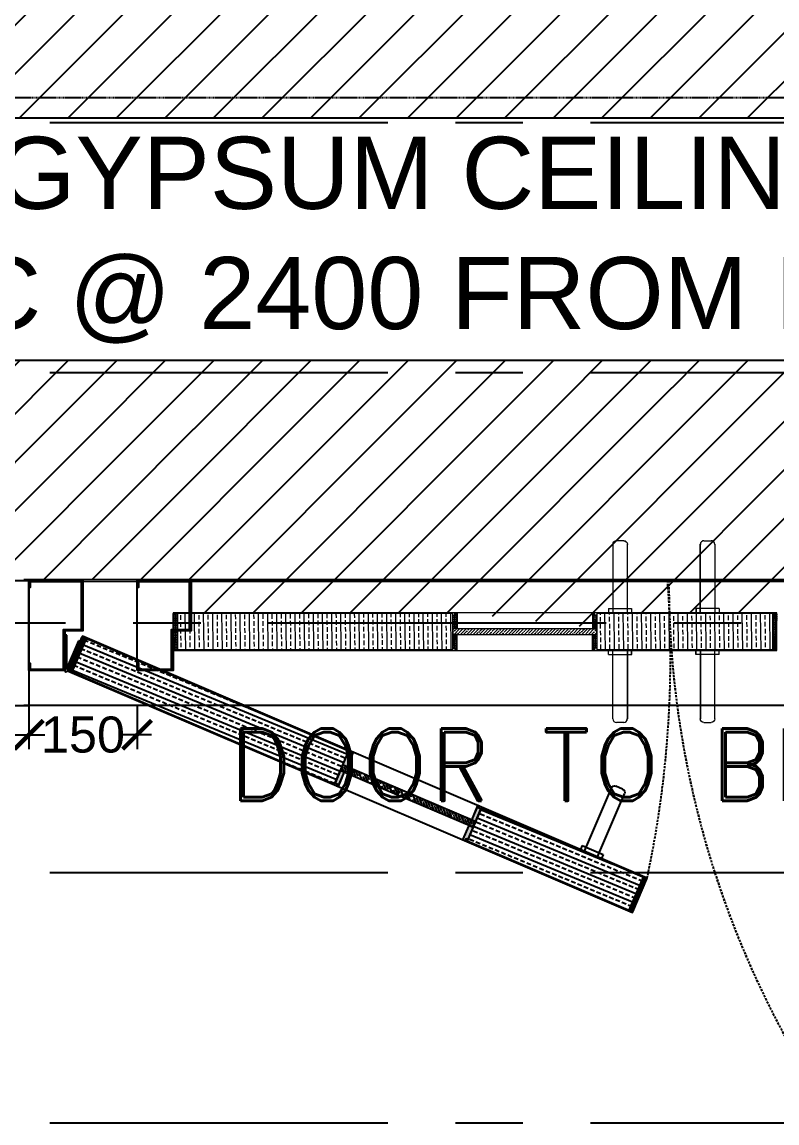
# Model space of a CAD drawing. Header units: millimetres. Extents: x -661525 to 498941, y 282148 to 1359693.
# Drawn here: x -334869 to -333821, y 442031 to 443558 of the extents above; entities that cross this region are included whole.
import ezdxf

# ---------------------------------------------------------------- set-up
doc = ezdxf.new("R2010")
doc.units = ezdxf.units.MM
doc.header["$LTSCALE"] = 2.5
doc.header["$PDMODE"] = 35
doc.header["$PDSIZE"] = 15
for name, pattern in [('CENTER', [2, 1.25, -0.25, 0.25, -0.25]), ('DASHED', [0.75, 0.5, -0.25]), ('HIDDEN', [0.375, 0.25, -0.125])]:
    doc.linetypes.add(name, pattern=pattern)
doc.layers.get('0').update_dxf_attribs({"linetype": 'CONTINUOUS'})
doc.layers.get('DEFPOINTS').update_dxf_attribs({"linetype": 'CONTINUOUS'})
for name, color, linetype in [('00', 5, 'CONTINUOUS'), ('A-ANNO-GRID', 5, 'CENTER'), ('A-ANNO-TEXT', 7, 'CONTINUOUS'), ('A-DOOR-JAMB', 8, 'CONTINUOUS'), ('A-ELEV', 8, 'CONTINUOUS'), ('A-ELEV-MEDM', 34, 'CONTINUOUS'), ('A-ELEV-THIN', 8, 'CONTINUOUS'), ('A-WALL-PLAS', 8, 'CONTINUOUS'), ('CEILING', 11, 'CONTINUOUS'), ('I-ANNO-PATT-2.5', 5, 'CONTINUOUS'), ('I-GLAZ', 9, 'CONTINUOUS')]:
    doc.layers.add(name, color=color, linetype=linetype)
doc.layers.add('DOOR', color=251, linetype='CONTINUOUS', lineweight=20)
doc.layers.add('DOORS', color=10, linetype='CONTINUOUS', lineweight=9)
doc.styles.add('ARIAL', font='arial.ttf')
doc.styles.add('COMPLEX', font='complex.shx', dxfattribs={"width": 0.8})
doc.styles.add('ROMAND', font='ROMAND')
doc.dimstyles.new('TICK100', dxfattribs={"dimtxt": 250, "dimasz": 200, "dimexe": 150, "dimexo": 10, "dimgap": 50, "dimtad": 0, "dimdec": 0, "dimrnd": 5, "dimzin": 1, "dimdsep": 46, "dimtxsty": 'COMPLEX', "dimblk1": 'ARCHTICK', "dimblk2": 'ARCHTICK', "dimsah": 1, "dimcen": 0.09375, "dimdle": 150, "dimclrd": 11, "dimclre": 11, "dimclrt": 7, "dimadec": 0, "dimazin": 0, "dimtfac": 1, "dimtdec": 0, "dimtofl": 0, "dimtmove": 0, "dimatfit": 3, "dimldrblk": 'OPEN90', "dimfxl": 1, "dimtolj": 1, "dimtzin": 1, "dimarcsym": 0})
pattern_1 = [(112.51770512, (-145368.589, -2102951.771), (-5.865883474, -2.431852393), []), (112.51770512, (-145366.872, -2102947.622), (-5.865883474, -2.431852393), [7.937499506, -1.587499901, 0, -1.587499901])]
pattern_2 = [(157.5177051, (-145368.589, -2102951.771), (-4.85645333, -11.7347706), []), (157.5177051, (-145372.028, -2102943.475), (-4.85645333, -11.7347706), [6.349999605, -3.174999803])]
pattern_3 = [(157.5177051, (-145368.589, -2102951.773), (-4.85645333, -11.7347706), []), (157.5177051, (-145372.028, -2102943.477), (-4.85645333, -11.7347706), [6.349999605, -3.174999803])]
pattern_4 = [(247.51770512, (-145363.9732, -2102949.857), (2.2002694873, -0.910584999), []), (247.51770512, (-145365.5286, -2102950.5018), (2.2002694873, -0.910584999), [0, -2.381249852])]
pattern_5 = [(247.51770512, (-145368.5887, -2102951.7726), (2.2002694873, -0.910584999), []), (247.51770512, (-145370.1441, -2102952.4174), (2.2002694873, -0.910584999), [0, -2.381249852])]
pattern_6 = [(247.51770512, (-145368.5893, -2102951.771), (2.2002694873, -0.910584999), []), (247.51770512, (-145370.1447, -2102952.416), (2.2002694873, -0.910584999), [0, -2.381249852])]
pattern_7 = [(45.67827104, (1068479.2845, 523803.136), (-4.542966336, 4.43665999), []), (45.67827104, (1068483.774, 523803.1895), (-4.542966336, 4.43665999), [7.937499506, -1.587499901, 0, -1.587499901])]
pattern_8 = [(90.678271, (1068493.864, 523803.136), (-12.69910933, -0.15033988), []), (90.678271, (1068500.139, 523809.561), (-12.69910933, -0.15033988), [6.349999605, -3.1749998])]
pattern_9 = [(90.678271, (1068479.283, 523803.135), (-12.69910933, -0.15033988), []), (90.678271, (1068485.558, 523809.56), (-12.69910933, -0.15033988), [6.349999605, -3.1749998])]
pattern_10 = [(180.67827104, (1068497.4398, 523799.645), (0.028188727, -2.381083), []), (180.67827104, (1068496.2352, 523800.8215), (0.028188727, -2.381083), [0, -2.381249852])]
pattern_11 = [(180.67827104, (1068479.2833, 523803.1352), (0.028188727, -2.381083), []), (180.67827104, (1068478.0787, 523804.3116), (0.028188727, -2.381083), [0, -2.381249852])]
pattern_12 = [(180.67827104, (1068479.2845, 523803.1363), (0.028188727, -2.381083), []), (180.67827104, (1068478.0798, 523804.3128), (0.028188727, -2.381083), [0, -2.381249852])]

# ---------------------------------------------------------------- blocks, each defined once
blk = doc.blocks.new('_ARCHTICK')
at = {"color": 0, "linetype": 'ByBlock', "const_width": 0.15}
blk.add_lwpolyline([(-0.5, -0.5), (0.5, 0.5)], dxfattribs=at)
blk = doc.blocks.new('*D425')
at = {"layer": 'DEFPOINTS', "color": 0, "transparency": 16777216}
for p in [(-334859.5, 442609.2), (-334709.3, 442609.2), (-334709.3, 442569.1)]:
    blk.add_point(p, dxfattribs=at)
at = {"layer": 'DOOR', "color": 8, "lineweight": -2, "transparency": 16777216}
for p, q in [((-334859.5, 442609.2), (-334859.5, 442549.1)), ((-334709.3, 442609.2), (-334709.3, 442549.1)), ((-334879.5, 442569.1), (-334837.2, 442569.1)), ((-334689.3, 442569.1), (-334731.7, 442569.1))]:
    blk.add_line(p, q, dxfattribs=at)
at = {"layer": 'DOOR', "color": 8, "lineweight": -2, "transparency": 16777216, "xscale": 40, "yscale": 40, "zscale": 40}
for p, rotation in [((-334859.5, 442569.1), 180.0000000007106), ((-334709.3, 442569.1), 7.106291749749453e-10)]:
    blk.add_blockref('_ARCHTICK', p, dxfattribs=dict(at, rotation=rotation))
at = {"layer": 'DOOR', "color": 1, "transparency": 16777216, "insert": (-334784.4, 442569.1), "char_height": 50, "attachment_point": 5, "style": 'ARIAL'}
blk.add_mtext('\\A1;150', dxfattribs=at)
blk = doc.blocks.new('door frame')
at = {"layer": 'A-DOOR-JAMB'}
blk.add_lwpolyline([(265482.3, 912565.9), (265492.3, 912565.9), (265492.3, 912563.9), (265484.3, 912563.9), (265484.3, 912517.9), (265539.3, 912517.9), (265539.3, 912492.9), (265605.3, 912492.9), (265605.3, 912563.9), (265597.3, 912563.9), (265597.3, 912565.9), (265607.3, 912565.9), (265607.3, 912490.9), (265537.3, 912490.9), (265537.3, 912515.9), (265482.3, 912515.9), (265482.3, 912565.9)], dxfattribs=at)
at = {"layer": 'DEFPOINTS'}
blk.add_lwpolyline([(265492.3, 912565.9), (265597.3, 912565.9)], dxfattribs=at)
blk = doc.blocks.new('DOOR HANDLE IN PLAN')
at = {"color": 0, "ltscale": 25}
for p, q in [((62752.6, 114817), (62758.6, 114817)), ((62752.6, 114817), (62752.6, 114785)), ((62658.6, 114796), (62658.6, 114806)), ((62663.6, 114811), (62758.6, 114811)), ((62758.6, 114791), (62663.6, 114791)), ((62752.6, 114785), (62758.6, 114785))]:
    blk.add_line(p, q, dxfattribs=at)
for centre, start, end in [((62663.6, 114806), 90, 180), ((62663.6, 114796), 180, 270)]:
    blk.add_arc(centre, 5, start, end, dxfattribs=at)

msp = doc.modelspace()

# ---------------------------------------------------------------- hatches: boundary and pattern name
at = {"layer": 'CEILING', "transparency": 33554607}
h = msp.add_hatch(dxfattribs=at)
h.set_pattern_fill('ANSI31', color=254, scale=15)
h.set_pattern_definition([(45, (-674992.925, 1033030.065), (-33.6759605, 33.6759605), [])])
h.paths.add_polyline_path([(-340100.6, 448788.2), (-340465.6, 448788.2), (-340465.6, 444134.9), (-340100.6, 444134.9)])
h.paths.add_polyline_path([(-340015.3, 448788.2), (-340100.6, 448788.2), (-340100.6, 444134.9), (-340015.3, 444134.9)], flags=17)
h.paths.add_polyline_path([(-333536, 443088.1), (-335100.3, 443088.1), (-335100.3, 443377.7, -0.184629), (-335167, 443352.2), (-335167, 442946.7)])
h.paths.add_polyline_path([(-332637.6, 443617.6), (-333087.6, 443578.6), (-333087.6, 443552.2, -0.414214), (-332987.6, 443452.2), (-332637.6, 443452.2)])
h.paths.add_polyline_path([(-332637.6, 444120.2), (-333087.6, 444120.2), (-333087.6, 443578.6), (-332637.6, 443617.6)])
h.paths.add_polyline_path([(-336100.6, 444907.5), (-336550.6, 444907.5), (-336550.6, 444132.2), (-336100.6, 444132.2)])
h.paths.add_polyline_path([(-337246.3, 444120.2), (-337696.3, 444120.2), (-337696.3, 443452.2), (-337346.3, 443452.2, -0.414214), (-337246.3, 443552.2)])
h.paths.add_polyline_path([(-337246.3, 443352.2, -0.414214), (-337346.3, 443452.2), (-337696.3, 443452.2), (-337696.3, 443179.1), (-337246.3, 443218.1)])
h.paths.add_polyline_path([(-337246.3, 443218.1), (-337696.3, 443179.1), (-337696.3, 442727.4), (-337246.3, 442766.4)])
h.paths.add_polyline_path([(-337246.3, 442766.4), (-337696.3, 442727.4), (-337696.3, 442640.8), (-337246.3, 442679.5)])
h.paths.add_polyline_path([(-336637.6, 442819.2), (-337246.3, 442766.4), (-337246.3, 442679.5), (-336637.6, 442731.8)])
h.paths.add_polyline_path([(-336637.6, 443270.9), (-337246.3, 443218.1), (-337246.3, 442766.4), (-336637.6, 442819.2)])
h.paths.add_polyline_path([(-336637.6, 443384.1), (-336550.6, 443384.1), (-336550.6, 443452.2), (-337146.3, 443452.2, -0.414214), (-337246.3, 443352.2), (-337246.3, 443218.1), (-336637.6, 443270.9)])
h.paths.add_polyline_path([(-336550.6, 444120.2), (-337246.3, 444120.2), (-337246.3, 443552.2, -0.414214), (-337146.3, 443452.2), (-336550.6, 443452.2)])
h.paths.add_polyline_path([(-336100.6, 444120.2), (-336550.6, 444120.2), (-336550.6, 443452.2), (-336100.6, 443452.2)])
h.paths.add_polyline_path([(-335167, 444120.2), (-336100.6, 444120.2), (-336100.6, 443452.2), (-335267, 443452.2, -0.414214), (-335167, 443552.2)])
h.paths.add_polyline_path([(-336100.6, 443452.2), (-336550.6, 443452.2), (-336550.6, 443384.1), (-336100.6, 443384.1)])
h.paths.add_polyline_path([(-335267, 443452.2), (-336100.6, 443452.2), (-336100.6, 443384.1), (-336013.6, 443384.1), (-336013.6, 443325), (-335246.4, 443391.5, -0.164671)])
h.paths.add_polyline_path([(-335167, 443352.2, -0.233609), (-335246.4, 443391.5), (-336013.6, 443325), (-336013.6, 442873.3), (-335167, 442946.7)])
h.paths.add_polyline_path([(-335167, 442946.7), (-336013.6, 442873.3), (-336013.6, 442784.2), (-335167, 442784.2)])
h.paths.add_polyline_path([(-333087.6, 443126.9), (-335167, 442946.7), (-335167, 442784.2), (-334709.3, 442784.2), (-334709.3, 442784.2), (-334634.3, 442784.2), (-333087.6, 442784.2)])
h.paths.add_polyline_path([(-332637.6, 443165.9), (-333087.6, 443126.9), (-333087.6, 442784.2), (-334634.3, 442784.2), (-334634.3, 442739.3), (-334268.4, 442739.3), (-334268.4, 442739.3), (-334265.4, 442739.3), (-334077.4, 442717.8), (-334077.4, 442739.3), (-334077.4, 442739.3), (-334077.4, 442739.3), (-334071.4, 442739.3), (-334071.4, 442739.3), (-333815.4, 442739.3), (-333815.4, 442738.3), (-333568.4, 442738.3), (-333568.4, 442739.3), (-333565.3, 442739.3), (-333565.3, 442717.3), (-333377.4, 442717.3), (-333377.4, 442739.3), (-333374.4, 442739.3), (-333008.5, 442739.3), (-333008.5, 442784.2), (-332933.5, 442784.2), (-332637.6, 442784.2)])
h.paths.add_polyline_path([(-332637.6, 443452.2), (-332987.6, 443452.2, -0.414214), (-333087.6, 443352.2), (-333087.6, 443126.9), (-332637.6, 443165.9)])
h.paths.add_polyline_path([(-333087.6, 443372.2, -0.414214), (-333167.6, 443452.2, -0.414214), (-333087.6, 443532.2), (-333087.6, 444120.2), (-335167, 444120.2), (-335167, 443552.2, -0.49886), (-335070.9, 443424.6), (-333536, 443424.6), (-333536, 443088.1), (-333087.6, 443126.9)])
h.paths.add_polyline_path([(-340100.6, 449778.8), (-340465.6, 449778.8), (-340465.6, 448788.2), (-340100.6, 448788.2)])
h.paths.add_polyline_path([(-336550.6, 449778.8), (-337689.6, 449778.8), (-339465.6, 449778.8), (-340100.6, 449778.8), (-340100.6, 448788.2), (-340015.3, 448788.2), (-340015.3, 444134.9), (-339572.5, 444134.9), (-337796.3, 444132.2), (-337696.3, 444132.2), (-336550.6, 444132.2), (-336550.6, 444907.5), (-336687.6, 444907.5), (-337287.6, 444907.5), (-337887.6, 444907.5), (-338487.6, 444907.5), (-339087.6, 444907.5), (-339687.6, 444907.5), (-339687.6, 445507.5), (-339687.6, 446107.5), (-339687.6, 446707.5), (-339687.6, 447307.5), (-339687.6, 447907.5), (-339687.6, 448507.5), (-339687.6, 449107.5), (-339087.6, 449107.5), (-338487.6, 449107.5), (-337887.6, 449107.5), (-337287.6, 449107.5), (-336687.6, 449107.5), (-336550.6, 449107.5)])
h.paths.add_polyline_path([(-336100.6, 449778.8), (-336550.6, 449778.8), (-336550.6, 449107.5), (-336100.6, 449107.5)])
h.paths.add_polyline_path([(-332550.6, 449778.8), (-336100.6, 449778.8), (-336100.6, 449107.5), (-336087.6, 449107.5), (-335487.6, 449107.5), (-334887.6, 449107.5), (-334287.6, 449107.5), (-333687.6, 449107.5), (-333087.6, 449107.5), (-332550.6, 449107.5)])
h.paths.add_polyline_path([(-334292, 449225), (-335856.3, 449225), (-335856.3, 449561.5), (-334292, 449561.5)], flags=16)
h.paths.add_polyline_path([(-332100.6, 449778.8), (-332550.6, 449778.8), (-332550.6, 449107.5), (-332487.6, 449107.5), (-332100.6, 449107.5)])
h.paths.add_polyline_path([(-331437.6, 449778.8), (-332100.6, 449778.8), (-332100.6, 449107.5), (-331887.6, 449107.5), (-331887.6, 448507.5), (-331887.6, 447907.5), (-331887.6, 447307.5), (-331887.6, 446707.5), (-331887.6, 446107.5), (-331887.6, 445507.5), (-331887.6, 444907.5), (-332100.6, 444907.5), (-332100.6, 444152.9), (-331437.6, 444152.9), (-331437.6, 445152.9)])
h.paths.add_polyline_path([(-332100.6, 444907.5), (-332487.6, 444907.5), (-332550.6, 444907.5), (-332550.6, 444152.9), (-332100.6, 444152.9)])
h.paths.add_polyline_path([(-332550.6, 444907.5), (-333087.6, 444907.5), (-333687.6, 444907.5), (-334287.6, 444907.5), (-334887.6, 444907.5), (-335487.6, 444907.5), (-336100.6, 444907.5), (-336100.6, 444132.2), (-332637.6, 444132.2), (-332637.6, 444152.9), (-332550.6, 444152.9)])
h.paths.add_polyline_path([(-334097.5, 444341.2), (-335661.8, 444341.2), (-335661.8, 444677.7), (-334097.5, 444677.7)], flags=16)
h.paths.add_polyline_path([(-335813, 449209.6), (-334309.3, 449209.6), (-334309.3, 449615.2), (-335813, 449615.2)], flags=24)
h.paths.add_polyline_path([(-335618.5, 444325.8), (-334114.8, 444325.8), (-334114.8, 444731.5), (-335618.5, 444731.5)], flags=24)
h.paths.add_polyline_path([(-336315.2, 443731.6), (-336097.2, 443731.6), (-336097.2, 443886.2), (-336315.2, 443886.2)], flags=9)
h.paths.add_polyline_path([(-335473.5, 443398.6), (-335473.5, 443506), (-335628, 443506), (-335628, 443398.6)], flags=9)
h.paths.add_polyline_path([(-334235.9, 443731.6), (-334017.9, 443731.6), (-334017.9, 443886.2), (-334235.9, 443886.2)], flags=24)
h.paths.add_polyline_path([(-332967, 443729.3), (-332754.6, 443729.3), (-332754.6, 443883.9), (-332967, 443883.9)], flags=24)
h.paths.add_polyline_path([(-340344.8, 444545.8), (-340132.5, 444545.8), (-340132.5, 444700.3), (-340344.8, 444700.3)], flags=24)
h.paths.add_polyline_path([(-340130.2, 445751.1), (-340022.9, 445751.1), (-340022.9, 445905.7), (-340130.2, 445905.7)], flags=9)
at = {"layer": 'DOORS', "ltscale": 25}
h = msp.add_hatch(dxfattribs=at)
h.set_pattern_fill('ANSI33', color=256, scale=2.4, angle=225.6783, style=0)
h.set_pattern_definition(pattern_8)
h.paths.add_polyline_path([(-334659.3, 442737.2), (-334653.3, 442737.2), (-334653.3, 442687.2), (-334659.3, 442687.2)], flags=17)
h.paths.add_polyline_path([(-334659.3, 442687.2), (-334271.4, 442687.2), (-334271.4, 442737.2), (-334659.3, 442737.2)])
at = {"layer": 'DOORS', "linetype": 'ByBlock'}
h = msp.add_hatch(dxfattribs=at)
h.set_pattern_fill('SACNCR', color=5, scale=1.2, angle=315.6783, style=0)
h.set_pattern_definition(pattern_10)
h.paths.add_polyline_path([(-334659.3, 442737.2), (-334653.3, 442737.2), (-334653.3, 442687.2), (-334659.3, 442687.2)])
at = {"layer": 'DOORS', "ltscale": 25}
h = msp.add_hatch(dxfattribs=at)
h.set_pattern_fill('ANSI33', color=5, scale=2.4, angle=225.6783, style=0)
h.set_pattern_definition(pattern_8)
h.paths.add_polyline_path([(-334659.3, 442737.2), (-334653.3, 442737.2), (-334653.3, 442687.2), (-334659.3, 442687.2)], flags=17)
h.paths.add_polyline_path([(-334659.3, 442687.2), (-334271.4, 442687.2), (-334271.4, 442737.2), (-334659.3, 442737.2)])
at = {"layer": 'DOORS', "linetype": 'ByBlock'}
h = msp.add_hatch(dxfattribs=at)
h.set_pattern_fill('SACNCR', color=5, scale=1.2, angle=315.6783, style=0)
h.set_pattern_definition(pattern_10)
h.paths.add_polyline_path([(-334659.3, 442737.2), (-334653.3, 442737.2), (-334653.3, 442687.2), (-334659.3, 442687.2)])
at = {"layer": 'DOORS'}
h = msp.add_hatch(dxfattribs=at)
h.set_pattern_fill('SACNCR', color=34, scale=1.2, angle=315.6783, style=0)
h.set_pattern_definition(pattern_12)
h.paths.add_polyline_path([(-334271.4, 442689.2), (-334271.4, 442689.2), (-334268.4, 442689.2), (-334268.4, 442686.2), (-334265.4, 442686.2), (-334265.4, 442708.2), (-334271.4, 442708.2)])
h.paths.add_polyline_path([(-334271.4, 442735.2), (-334271.4, 442735.2), (-334268.4, 442735.2), (-334268.4, 442738.2), (-334265.4, 442738.2), (-334265.4, 442716.2), (-334271.4, 442716.2)])
h.paths.add_polyline_path([(-334071.4, 442689.2), (-334071.4, 442689.2), (-334074.4, 442689.2), (-334074.4, 442686.2), (-334077.4, 442686.2), (-334077.4, 442708.2), (-334071.4, 442708.2)])
h.paths.add_polyline_path([(-334071.4, 442735.2), (-334071.4, 442735.2), (-334074.4, 442735.2), (-334074.4, 442738.2), (-334077.4, 442738.2), (-334077.4, 442716.2), (-334071.4, 442716.2)])
at = {"layer": 'DOORS', "linetype": 'ByBlock'}
h = msp.add_hatch(dxfattribs=at)
h.set_pattern_fill('SACNCR', color=5, scale=1.2, angle=315.6783, style=0)
h.set_pattern_definition(pattern_12)
h.paths.add_polyline_path([(-334271.4, 442689.2), (-334271.4, 442689.2), (-334268.4, 442689.2), (-334268.4, 442686.2), (-334265.4, 442686.2), (-334265.4, 442708.2), (-334271.4, 442708.2)])
h.paths.add_polyline_path([(-334271.4, 442735.2), (-334271.4, 442735.2), (-334268.4, 442735.2), (-334268.4, 442738.2), (-334265.4, 442738.2), (-334265.4, 442716.2), (-334271.4, 442716.2)])
h.paths.add_polyline_path([(-334071.4, 442689.2), (-334071.4, 442689.2), (-334074.4, 442689.2), (-334074.4, 442686.2), (-334077.4, 442686.2), (-334077.4, 442708.2), (-334071.4, 442708.2)])
h.paths.add_polyline_path([(-334071.4, 442735.2), (-334071.4, 442735.2), (-334074.4, 442735.2), (-334074.4, 442738.2), (-334077.4, 442738.2), (-334077.4, 442716.2), (-334071.4, 442716.2)])
at = {"layer": 'DOORS', "ltscale": 25}
h = msp.add_hatch(dxfattribs=at)
h.set_pattern_fill('ANSI33', color=5, scale=2.4, angle=225.6783, style=0)
h.set_pattern_definition(pattern_9)
h.paths.add_polyline_path([(-334071.4, 442737.2), (-334071.4, 442687.2), (-333821.4, 442687.2), (-333821.4, 442737.2), (-334071.4, 442737.2)])
h.paths.add_polyline_path([(-333821.4, 442737.2), (-333827.4, 442737.2), (-333827.4, 442687.2), (-333821.4, 442687.2)], flags=17)
h = msp.add_hatch(dxfattribs=at)
h.set_pattern_fill('ANSI33', color=5, scale=2.4, angle=225.6783, style=0)
h.set_pattern_definition(pattern_9)
h.paths.add_polyline_path([(-334071.4, 442737.2), (-334071.4, 442687.2), (-333821.4, 442687.2), (-333821.4, 442737.2), (-334071.4, 442737.2)])
h.paths.add_polyline_path([(-333821.4, 442737.2), (-333827.4, 442737.2), (-333827.4, 442687.2), (-333821.4, 442687.2)], flags=17)
at = {"layer": 'DOORS', "linetype": 'ByBlock'}
h = msp.add_hatch(dxfattribs=at)
h.set_pattern_fill('SACNCR', color=5, scale=1.2, angle=315.6783, style=0)
h.set_pattern_definition(pattern_11)
h.paths.add_polyline_path([(-333821.4, 442737.2), (-333827.4, 442737.2), (-333827.4, 442687.2), (-333821.4, 442687.2)])
h = msp.add_hatch(dxfattribs=at)
h.set_pattern_fill('SACNCR', color=5, scale=1.2, angle=315.6783, style=0)
h.set_pattern_definition(pattern_11)
h.paths.add_polyline_path([(-333821.4, 442737.2), (-333827.4, 442737.2), (-333827.4, 442687.2), (-333821.4, 442687.2)])
at = {"layer": 'DOORS', "ltscale": 25}
h = msp.add_hatch(dxfattribs=at)
h.set_pattern_fill('ANSI35', color=252, scale=1.2, angle=180.6783, style=0)
h.set_pattern_definition(pattern_7)
h.paths.add_polyline_path([(-334206.5, 442708.2), (-334072.9, 442708.2), (-334071.4, 442709.7), (-334071.4, 442714.7), (-334072.9, 442716.2), (-334269.9, 442716.2), (-334271.4, 442714.7), (-334271.4, 442709.7), (-334269.9, 442708.2)])
h = msp.add_hatch(dxfattribs=at)
h.set_pattern_fill('ANSI35', color=252, scale=1.2, angle=180.6783, style=0)
h.set_pattern_definition(pattern_7)
h.paths.add_polyline_path([(-334206.5, 442708.2), (-334072.9, 442708.2), (-334071.4, 442709.7), (-334071.4, 442714.7), (-334072.9, 442716.2), (-334269.9, 442716.2), (-334271.4, 442714.7), (-334271.4, 442709.7), (-334269.9, 442708.2)])
at = {"layer": 'I-ANNO-PATT-2.5', "ltscale": 25}
h = msp.add_hatch(dxfattribs=at)
h.set_pattern_fill('ANSI33', color=254, scale=2.4, angle=292.5177, style=0)
h.set_pattern_definition(pattern_2)
h.paths.add_polyline_path([(-334785.6, 442704.8), (-334780.1, 442702.4), (-334799.8, 442656.4), (-334805.3, 442658.8)], flags=17)
h.paths.add_polyline_path([(-334805.3, 442658.8), (-334435.2, 442500.5), (-334415.5, 442546.5), (-334785.6, 442704.8)])
at = {"layer": 'I-ANNO-PATT-2.5', "linetype": 'ByBlock'}
h = msp.add_hatch(dxfattribs=at)
h.set_pattern_fill('SACNCR', color=254, scale=1.2, angle=22.5177, style=0)
h.set_pattern_definition(pattern_4)
h.paths.add_polyline_path([(-334785.6, 442704.8), (-334780.1, 442702.4), (-334799.8, 442656.4), (-334805.3, 442658.8)])
at = {"layer": 'I-ANNO-PATT-2.5', "ltscale": 25}
h = msp.add_hatch(dxfattribs=at)
h.set_pattern_fill('ANSI33', color=254, scale=2.4, angle=292.5177, style=0)
h.set_pattern_definition(pattern_2)
h.paths.add_polyline_path([(-334785.5, 442704.8), (-334780, 442702.4), (-334799.7, 442656.4), (-334805.2, 442658.8)], flags=17)
h.paths.add_polyline_path([(-334805.2, 442658.8), (-334435.2, 442500.5), (-334415.5, 442546.5), (-334785.5, 442704.8)])
at = {"layer": 'I-ANNO-PATT-2.5', "linetype": 'ByBlock'}
h = msp.add_hatch(dxfattribs=at)
h.set_pattern_fill('SACNCR', color=254, scale=1.2, angle=22.5177, style=0)
h.set_pattern_definition(pattern_4)
h.paths.add_polyline_path([(-334785.5, 442704.8), (-334780, 442702.4), (-334799.7, 442656.4), (-334805.2, 442658.8)])
h = msp.add_hatch(dxfattribs=at)
h.set_pattern_fill('SACNCR', color=254, scale=1.2, angle=22.5177, style=0)
h.set_pattern_definition(pattern_6)
h.paths.add_polyline_path([(-334434.4, 442502.3), (-334434.4, 442502.3), (-334431.7, 442501.2), (-334432.8, 442498.4), (-334430.1, 442497.2), (-334421.4, 442517.5), (-334426.9, 442519.8)])
h.paths.add_polyline_path([(-334416.3, 442544.6), (-334416.3, 442544.6), (-334413.6, 442543.5), (-334412.4, 442546.2), (-334409.6, 442545), (-334418.3, 442524.8), (-334423.8, 442527.2)])
h.paths.add_polyline_path([(-334250.5, 442423.7), (-334250.5, 442423.7), (-334253.3, 442424.9), (-334254.5, 442422.1), (-334257.2, 442423.3), (-334248.6, 442443.5), (-334243.1, 442441.2)])
h.paths.add_polyline_path([(-334232.5, 442466), (-334232.5, 442466), (-334235.2, 442467.2), (-334234, 442469.9), (-334236.8, 442471.1), (-334245.4, 442450.9), (-334239.9, 442448.5)])
h = msp.add_hatch(dxfattribs=at)
h.set_pattern_fill('SACNCR', color=254, scale=1.2, angle=22.5177, style=0)
h.set_pattern_definition(pattern_6)
h.paths.add_polyline_path([(-334434.4, 442502.3), (-334434.4, 442502.3), (-334431.6, 442501.2), (-334432.8, 442498.4), (-334430, 442497.2), (-334421.4, 442517.5), (-334426.9, 442519.8)])
h.paths.add_polyline_path([(-334416.3, 442544.6), (-334416.3, 442544.6), (-334413.5, 442543.5), (-334412.3, 442546.2), (-334409.6, 442545), (-334418.2, 442524.8), (-334423.7, 442527.2)])
h.paths.add_polyline_path([(-334250.5, 442423.7), (-334250.5, 442423.7), (-334253.2, 442424.9), (-334254.4, 442422.1), (-334257.2, 442423.3), (-334248.5, 442443.5), (-334243, 442441.2)])
h.paths.add_polyline_path([(-334232.4, 442466), (-334232.4, 442466), (-334235.2, 442467.2), (-334234, 442469.9), (-334236.7, 442471.1), (-334245.4, 442450.9), (-334239.9, 442448.5)])
at = {"layer": 'I-ANNO-PATT-2.5', "ltscale": 25}
h = msp.add_hatch(dxfattribs=at)
h.set_pattern_fill('ANSI35', color=254, scale=1.2, angle=247.5177, style=0)
h.set_pattern_definition(pattern_1)
h.paths.add_polyline_path([(-334367.3, 442494.3), (-334244.4, 442441.7), (-334242.5, 442442.5), (-334240.5, 442447.1), (-334241.3, 442449.1), (-334422.4, 442526.6), (-334424.4, 442525.8), (-334426.4, 442521.2), (-334425.6, 442519.2)])
h = msp.add_hatch(dxfattribs=at)
h.set_pattern_fill('ANSI35', color=254, scale=1.2, angle=247.5177, style=0)
h.set_pattern_definition(pattern_1)
h.paths.add_polyline_path([(-334367.2, 442494.3), (-334244.4, 442441.7), (-334242.4, 442442.5), (-334240.5, 442447.1), (-334241.2, 442449.1), (-334422.4, 442526.6), (-334424.3, 442525.8), (-334426.3, 442521.2), (-334425.5, 442519.2)])
h = msp.add_hatch(dxfattribs=at)
h.set_pattern_fill('ANSI33', color=254, scale=2.4, angle=292.5177, style=0)
h.set_pattern_definition(pattern_3)
h.paths.add_polyline_path([(-334231.7, 442467.8), (-334251.3, 442421.8), (-334021.5, 442323.5), (-334001.8, 442369.5), (-334231.7, 442467.8)])
h.paths.add_polyline_path([(-334001.8, 442369.5), (-334007.3, 442371.8), (-334027, 442325.9), (-334021.5, 442323.5)], flags=17)
h = msp.add_hatch(dxfattribs=at)
h.set_pattern_fill('ANSI33', color=254, scale=2.4, angle=292.5177, style=0)
h.set_pattern_definition(pattern_3)
h.paths.add_polyline_path([(-334231.6, 442467.8), (-334251.3, 442421.8), (-334021.4, 442323.5), (-334001.8, 442369.5), (-334231.6, 442467.8)])
h.paths.add_polyline_path([(-334001.8, 442369.5), (-334007.3, 442371.8), (-334026.9, 442325.9), (-334021.4, 442323.5)], flags=17)
at = {"layer": 'I-ANNO-PATT-2.5', "linetype": 'ByBlock'}
h = msp.add_hatch(dxfattribs=at)
h.set_pattern_fill('SACNCR', color=254, scale=1.2, angle=22.5177, style=0)
h.set_pattern_definition(pattern_5)
h.paths.add_polyline_path([(-334001.8, 442369.5), (-334007.3, 442371.8), (-334027, 442325.9), (-334021.5, 442323.5)])
h = msp.add_hatch(dxfattribs=at)
h.set_pattern_fill('SACNCR', color=254, scale=1.2, angle=22.5177, style=0)
h.set_pattern_definition(pattern_5)
h.paths.add_polyline_path([(-334001.8, 442369.5), (-334007.3, 442371.8), (-334026.9, 442325.9), (-334021.4, 442323.5)])

# ---------------------------------------------------------------- linework, layer by layer
at = {"layer": '00', "color": 254, "linetype": 'HIDDEN', "ltscale": 5}
for centre, radius, start, end in [((-335432.4, 442676.2), 1463.2, 347.918, 4.1934), ((-335432.4, 442676.2), 1463.2, 347.918, 4.1934), ((-332650.7, 442783.2), 1320.8, 180, 211.7798), ((-332650.6, 442783.2), 1320.8, 180, 211.7798)]:
    msp.add_arc(centre, radius, start, end, dxfattribs=at)
at = {"layer": 'A-ANNO-GRID', "color": 252, "ltscale": 150}
for p, q in [((-318611.4, 443417.8), (-398578.1, 443417.8)), ((-318611.4, 443071), (-398800.6, 443071)), ((-318611.4, 442377.5), (-399510, 442377.5)), ((-318611.4, 442030.7), (-352350.5, 442030.7))]:
    msp.add_line(p, q, dxfattribs=at)
msp.add_lwpolyline([(-401872.6, 443528.5), (-399197.4, 443528.5), (-399027.2, 442724.3), (-318611.4, 442724.3)], dxfattribs=at)
at = {"layer": 'A-ELEV', "color": 254}
for points in [[(-334231.3, 442468.7), (-334415.2, 442547.4)], [(-334231.2, 442468.7), (-334415.1, 442547.4)], [(-334435.6, 442499.6), (-334251.7, 442420.9)], [(-334435.5, 442499.6), (-334251.7, 442420.9)]]:
    msp.add_lwpolyline(points, dxfattribs=at)
at = {"layer": 'A-ELEV-MEDM', "color": 254}
for points in [[(-334805.3, 442658.8), (-334435.2, 442500.5), (-334415.5, 442546.5), (-334785.6, 442704.8), (-334805.3, 442658.8)], [(-334785.6, 442704.8), (-334780.1, 442702.4), (-334799.8, 442656.4), (-334805.3, 442658.8), (-334785.6, 442704.8)], [(-334805.2, 442658.8), (-334435.2, 442500.5), (-334415.5, 442546.5), (-334785.5, 442704.8), (-334805.2, 442658.8)], [(-334785.5, 442704.8), (-334780, 442702.4), (-334799.7, 442656.4), (-334805.2, 442658.8), (-334785.5, 442704.8)], [(-334415.5, 442546.5), (-334415.2, 442547.4), (-334785.2, 442705.7), (-334785.6, 442704.8)], [(-334415.5, 442546.5), (-334415.1, 442547.4), (-334785.2, 442705.7), (-334785.5, 442704.8)], [(-334805.3, 442658.8), (-334805.7, 442657.9), (-334435.6, 442499.6), (-334435.2, 442500.5)], [(-334805.2, 442658.8), (-334805.6, 442657.9), (-334435.5, 442499.6), (-334435.2, 442500.5)], [(-334416.3, 442544.6), (-334416.3, 442544.6), (-334413.6, 442543.5), (-334412.4, 442546.2), (-334409.6, 442545), (-334418.3, 442524.8), (-334423.8, 442527.2), (-334416.3, 442544.6)], [(-334416.3, 442544.6), (-334416.3, 442544.6), (-334413.5, 442543.5), (-334412.3, 442546.2), (-334409.6, 442545), (-334418.2, 442524.8), (-334423.7, 442527.2), (-334416.3, 442544.6)], [(-334434.4, 442502.3), (-334434.4, 442502.3), (-334431.7, 442501.2), (-334432.8, 442498.4), (-334430.1, 442497.2), (-334421.4, 442517.5), (-334426.9, 442519.8), (-334434.4, 442502.3)], [(-334434.4, 442502.3), (-334434.4, 442502.3), (-334431.6, 442501.2), (-334432.8, 442498.4), (-334430, 442497.2), (-334421.4, 442517.5), (-334426.9, 442519.8), (-334434.4, 442502.3)], [(-334232.5, 442466), (-334232.5, 442466), (-334235.2, 442467.2), (-334234, 442469.9), (-334236.8, 442471.1), (-334245.4, 442450.9), (-334239.9, 442448.5), (-334232.5, 442466)], [(-334232.4, 442466), (-334232.4, 442466), (-334235.2, 442467.2), (-334234, 442469.9), (-334236.7, 442471.1), (-334245.4, 442450.9), (-334239.9, 442448.5), (-334232.4, 442466)], [(-334001.8, 442369.5), (-334001.4, 442370.4), (-334231.3, 442468.7), (-334231.7, 442467.8)], [(-334001.8, 442369.5), (-334001.4, 442370.4), (-334231.2, 442468.7), (-334231.6, 442467.8)], [(-334250.5, 442423.7), (-334250.5, 442423.7), (-334253.3, 442424.9), (-334254.5, 442422.1), (-334257.2, 442423.3), (-334248.6, 442443.5), (-334243.1, 442441.2), (-334250.5, 442423.7)], [(-334250.5, 442423.7), (-334250.5, 442423.7), (-334253.2, 442424.9), (-334254.4, 442422.1), (-334257.2, 442423.3), (-334248.5, 442443.5), (-334243, 442441.2), (-334250.5, 442423.7)], [(-334251.3, 442421.8), (-334251.7, 442420.9), (-334021.9, 442322.6), (-334021.5, 442323.5)], [(-334251.3, 442421.8), (-334251.7, 442420.9), (-334021.8, 442322.6), (-334021.4, 442323.5)], [(-334001.8, 442369.5), (-334007.3, 442371.8), (-334027, 442325.9), (-334021.5, 442323.5), (-334001.8, 442369.5)], [(-334001.8, 442369.5), (-334007.3, 442371.8), (-334026.9, 442325.9), (-334021.4, 442323.5), (-334001.8, 442369.5)]]:
    msp.add_lwpolyline(points, dxfattribs=at)
for points in [[(-334231.7, 442467.8), (-334251.3, 442421.8), (-334021.5, 442323.5), (-334001.8, 442369.5), (-334231.7, 442467.8)], [(-334231.6, 442467.8), (-334251.3, 442421.8), (-334021.4, 442323.5), (-334001.8, 442369.5), (-334231.6, 442467.8)]]:
    msp.add_lwpolyline(points, close=True, dxfattribs=at)
at = {"layer": 'A-ELEV-THIN', "color": 254}
for p, q in [((-334807, 442707.2), (-334809.5, 442707.2)), ((-334807, 442707.2), (-334809.5, 442707.2)), ((-334790.5, 442699.6), (-334807.6, 442659.7)), ((-334790.5, 442699.6), (-334807.5, 442659.7)), ((-334807, 442659.6), (-334807, 442707.2)), ((-334807, 442659.6), (-334807, 442707.2)), ((-334804.4, 442660.9), (-334788.2, 442698.6)), ((-334804.3, 442660.9), (-334788.2, 442698.6)), ((-334788.2, 442698.6), (-334790.5, 442699.6)), ((-334788.2, 442698.6), (-334790.5, 442699.6)), ((-334805.9, 442657.2), (-334807.5, 442656.2)), ((-334805.9, 442657.2), (-334807.5, 442656.2))]:
    msp.add_line(p, q, dxfattribs=at)
msp.add_arc((-334807.5, 442658.2), 2, 179.9976, 270, dxfattribs=at)
msp.add_arc((-334807.5, 442658.2), 2, 179.9976, 270, dxfattribs=at)
at = {"layer": 'A-WALL-PLAS', "color": 254}
msp.add_lwpolyline([(-336637.6, 442730.8), (-336637.6, 443383), (-336013.6, 443383), (-336013.6, 442783.2), (-334859.5, 442783.2), (-334859.5, 442609.2), (-336025.1, 442609.2), (-337817.8, 442453.8)], dxfattribs=at)
at = {"layer": 'CEILING', "color": 8, "linetype": 'DASHED'}
msp.add_line((-332637.6, 443452.2), (-337696.3, 443452.2), dxfattribs=at)
at = {"layer": 'CEILING'}
for p, q in [((-333090.4, 442784.2), (-334866.5, 442784.2)), ((-334866.5, 442610.2), (-333090.5, 442610.2))]:
    msp.add_line(p, q, dxfattribs=at)
at = {"layer": 'CEILING', "color": 1}
msp.add_lwpolyline([(-335100.3, 443424.6), (-333536, 443424.6), (-333536, 443088.1), (-335100.3, 443088.1)], close=True, dxfattribs=at)
at = {"layer": 'DOORS', "color": 254, "linetype": 'ByBlock'}
msp.add_line((-333161.1, 442781.2), (-334787.1, 442781.2), dxfattribs=at)
msp.add_line((-333161.1, 442781.2), (-334787.1, 442781.2), dxfattribs=at)
at = {"layer": 'DOORS', "color": 8, "linetype": 'ByBlock'}
for p, q in [((-333008.4, 442783.2), (-334634.4, 442783.2)), ((-333008.3, 442783.2), (-334634.3, 442783.2))]:
    msp.add_line(p, q, dxfattribs=at)
at = {"layer": 'DOORS', "color": 34}
for points in [[(-334271.4, 442737.2), (-334271.4, 442738.2), (-334659.3, 442738.2), (-334659.3, 442737.2)], [(-334271.4, 442737.2), (-334271.4, 442738.2), (-334659.3, 442738.2), (-334659.3, 442737.2)], [(-334659.3, 442687.2), (-334271.4, 442687.2), (-334271.4, 442737.2), (-334659.3, 442737.2), (-334659.3, 442687.2)], [(-334659.3, 442737.2), (-334653.3, 442737.2), (-334653.3, 442687.2), (-334659.3, 442687.2), (-334659.3, 442737.2)], [(-334659.3, 442687.2), (-334271.4, 442687.2), (-334271.4, 442737.2), (-334659.3, 442737.2), (-334659.3, 442687.2)], [(-334659.3, 442737.2), (-334653.3, 442737.2), (-334653.3, 442687.2), (-334659.3, 442687.2), (-334659.3, 442737.2)], [(-334271.4, 442735.2), (-334271.4, 442735.2), (-334268.4, 442735.2), (-334268.4, 442738.2), (-334265.4, 442738.2), (-334265.4, 442716.2), (-334271.4, 442716.2), (-334271.4, 442735.2)], [(-334271.4, 442735.2), (-334271.4, 442735.2), (-334268.4, 442735.2), (-334268.4, 442738.2), (-334265.4, 442738.2), (-334265.4, 442716.2), (-334271.4, 442716.2), (-334271.4, 442735.2)], [(-334071.4, 442735.2), (-334071.4, 442735.2), (-334074.4, 442735.2), (-334074.4, 442738.2), (-334077.4, 442738.2), (-334077.4, 442716.2), (-334071.4, 442716.2), (-334071.4, 442735.2)], [(-334071.4, 442735.2), (-334071.4, 442735.2), (-334074.4, 442735.2), (-334074.4, 442738.2), (-334077.4, 442738.2), (-334077.4, 442716.2), (-334071.4, 442716.2), (-334071.4, 442735.2)], [(-333821.4, 442737.2), (-333821.4, 442738.2), (-334071.4, 442738.2), (-334071.4, 442737.2)], [(-333821.4, 442737.2), (-333821.4, 442738.2), (-334071.4, 442738.2), (-334071.4, 442737.2)], [(-333821.4, 442737.2), (-333827.4, 442737.2), (-333827.4, 442687.2), (-333821.4, 442687.2), (-333821.4, 442737.2)], [(-333821.4, 442737.2), (-333827.4, 442737.2), (-333827.4, 442687.2), (-333821.4, 442687.2), (-333821.4, 442737.2)], [(-334271.4, 442689.2), (-334271.4, 442689.2), (-334268.4, 442689.2), (-334268.4, 442686.2), (-334265.4, 442686.2), (-334265.4, 442708.2), (-334271.4, 442708.2), (-334271.4, 442689.2)], [(-334271.4, 442689.2), (-334271.4, 442689.2), (-334268.4, 442689.2), (-334268.4, 442686.2), (-334265.4, 442686.2), (-334265.4, 442708.2), (-334271.4, 442708.2), (-334271.4, 442689.2)], [(-334071.4, 442689.2), (-334071.4, 442689.2), (-334074.4, 442689.2), (-334074.4, 442686.2), (-334077.4, 442686.2), (-334077.4, 442708.2), (-334071.4, 442708.2), (-334071.4, 442689.2)], [(-334071.4, 442689.2), (-334071.4, 442689.2), (-334074.4, 442689.2), (-334074.4, 442686.2), (-334077.4, 442686.2), (-334077.4, 442708.2), (-334071.4, 442708.2), (-334071.4, 442689.2)], [(-334659.3, 442687.2), (-334659.3, 442686.2), (-334271.4, 442686.2), (-334271.4, 442687.2)], [(-334659.3, 442687.2), (-334659.3, 442686.2), (-334271.4, 442686.2), (-334271.4, 442687.2)], [(-334071.4, 442687.2), (-334071.4, 442686.2), (-333821.4, 442686.2), (-333821.4, 442687.2)], [(-334071.4, 442687.2), (-334071.4, 442686.2), (-333821.4, 442686.2), (-333821.4, 442687.2)]]:
    msp.add_lwpolyline(points, dxfattribs=at)
at = {"layer": 'DOORS', "color": 8}
for points in [[(-334071.4, 442738.2), (-334271.4, 442738.2)], [(-334071.4, 442738.2), (-334271.4, 442738.2)], [(-334271.4, 442686.2), (-334071.4, 442686.2)], [(-334271.4, 442686.2), (-334071.4, 442686.2)]]:
    msp.add_lwpolyline(points, dxfattribs=at)
at = {"layer": 'DOORS', "color": 34}
msp.add_lwpolyline([(-334071.4, 442737.2), (-334071.4, 442687.2), (-333821.4, 442687.2), (-333821.4, 442737.2), (-334071.4, 442737.2)], close=True, dxfattribs=at)
msp.add_lwpolyline([(-334071.4, 442737.2), (-334071.4, 442687.2), (-333821.4, 442687.2), (-333821.4, 442737.2), (-334071.4, 442737.2)], close=True, dxfattribs=at)
at = {"layer": 'DOORS', "ltscale": 25}
msp.add_lwpolyline([(-334206.5, 442708.2), (-334072.9, 442708.2), (-334071.4, 442709.7), (-334071.4, 442714.7), (-334072.9, 442716.2), (-334269.9, 442716.2), (-334271.4, 442714.7), (-334271.4, 442709.7), (-334269.9, 442708.2), (-334206.5, 442708.2)], dxfattribs=at)
at = {"layer": 'DOORS', "color": 8, "ltscale": 25}
msp.add_lwpolyline([(-334206.5, 442708.2), (-334072.9, 442708.2), (-334071.4, 442709.7), (-334071.4, 442714.7), (-334072.9, 442716.2), (-334269.9, 442716.2), (-334271.4, 442714.7), (-334271.4, 442709.7), (-334269.9, 442708.2), (-334206.5, 442708.2)], dxfattribs=at)
at = {"layer": 'I-GLAZ', "color": 254, "ltscale": 25}
for points in [[(-334367.3, 442494.3), (-334244.4, 442441.7), (-334242.5, 442442.5), (-334240.5, 442447.1), (-334241.3, 442449.1), (-334422.4, 442526.6), (-334424.4, 442525.8), (-334426.4, 442521.2), (-334425.6, 442519.2), (-334367.3, 442494.3)], [(-334367.2, 442494.3), (-334244.4, 442441.7), (-334242.4, 442442.5), (-334240.5, 442447.1), (-334241.2, 442449.1), (-334422.4, 442526.6), (-334424.3, 442525.8), (-334426.3, 442521.2), (-334425.5, 442519.2), (-334367.2, 442494.3)]]:
    msp.add_lwpolyline(points, dxfattribs=at)

# ---------------------------------------------------------------- block references
at = {"layer": 'A-DOOR-JAMB', "color": 254, "rotation": 89.99999999999999}
msp.add_blockref('door frame', (577706.4, 177175.9), dxfattribs=at)
msp.add_blockref('door frame', (577706.4, 177175.9), dxfattribs=at)
at = {"layer": 'A-ELEV', "color": 254, "extrusion": (0, 0, -1), "zscale": -1, "rotation": 293.1604355132328}
msp.add_blockref('DOOR HANDLE IN PLAN', (203847.3, 454952.5), dxfattribs=at)
msp.add_blockref('DOOR HANDLE IN PLAN', (203847.3, 454952.5), dxfattribs=at)
at = {"layer": 'DOORS', "color": 8, "xscale": -1, "rotation": 90.00013040633833}
for p in [(-219238.2, 505497), (-219238.2, 505497.1)]:
    msp.add_blockref('DOOR HANDLE IN PLAN', p, dxfattribs=at)
at = {"layer": 'DOORS', "color": 8, "rotation": 269.9998695936615}
for p in [(-448718.6, 505497), (-448718.7, 505497.1)]:
    msp.add_blockref('DOOR HANDLE IN PLAN', p, dxfattribs=at)
at = {"layer": 'DOORS', "rotation": 89.99999999998205}
for p in [(577856.5, 177175.9), (577856.6, 177175.9)]:
    msp.add_blockref('door frame', p, dxfattribs=at)
at = {"layer": 'DOORS', "color": 8, "extrusion": (0, 0, -1), "xscale": -1, "zscale": -0.999999937811624, "rotation": 269.9998695936435}
for p in [(219238, 379927.9), (219237.9, 379927.9)]:
    msp.add_blockref('DOOR HANDLE IN PLAN', p, dxfattribs=at)
at = {"layer": 'DOORS', "color": 8, "extrusion": (0, 0, -1), "zscale": -0.999999937811624, "rotation": 90.00013040635643}
for p in [(448718.9, 379927.9), (448719, 379927.9)]:
    msp.add_blockref('DOOR HANDLE IN PLAN', p, dxfattribs=at)

# ---------------------------------------------------------------- texts
at = {"layer": 'A-ANNO-TEXT', "color": 0, "ltscale": 0.5, "insert": (-332611.9, 442527.7), "char_height": 100, "width": 2523.643, "attachment_point": 6, "style": 'ROMAND'}
msp.add_mtext('\\A1;\\pxqc;{\\C6;DOOR TO BE CLOSED}', dxfattribs=at)
at = {"layer": 'CEILING', "color": 0, "ltscale": 0.5, "insert": (-332990, 443255), "char_height": 100, "width": 2623.643, "attachment_point": 6, "style": 'ROMAND'}
msp.add_mtext('\\A1;\\pxqc;{\\f@Arial Unicode MS|b0|i0|c0|p34;\\C1;GYPSUM CEILING\\PFC @ 2400 FROM FFL}', dxfattribs=at)

# ---------------------------------------------------------------- dimensions: what is measured, and where the dimension line sits
at = {"layer": 'DOOR', "color": 254}
dim = msp.add_aligned_dim(p1=(-334859.5, 442609.2), p2=(-334709.3, 442609.2), distance=-40.1, dimstyle='TICK100', override={"dimtxt": 50, "dimasz": 40, "dimexe": 20, "dimexo": 0, "dimgap": 0, "dimrnd": 0, "dimtxsty": 'ARIAL', "dimdle": 20, "dimclrd": 8, "dimclre": 8, "dimclrt": 1}, dxfattribs=at)
dim.commit()
dim.dimension.update_dxf_attribs({"geometry": '*D425', "text_midpoint": (-334784.4, 442569.1)})

doc.saveas('drawing.dxf')
